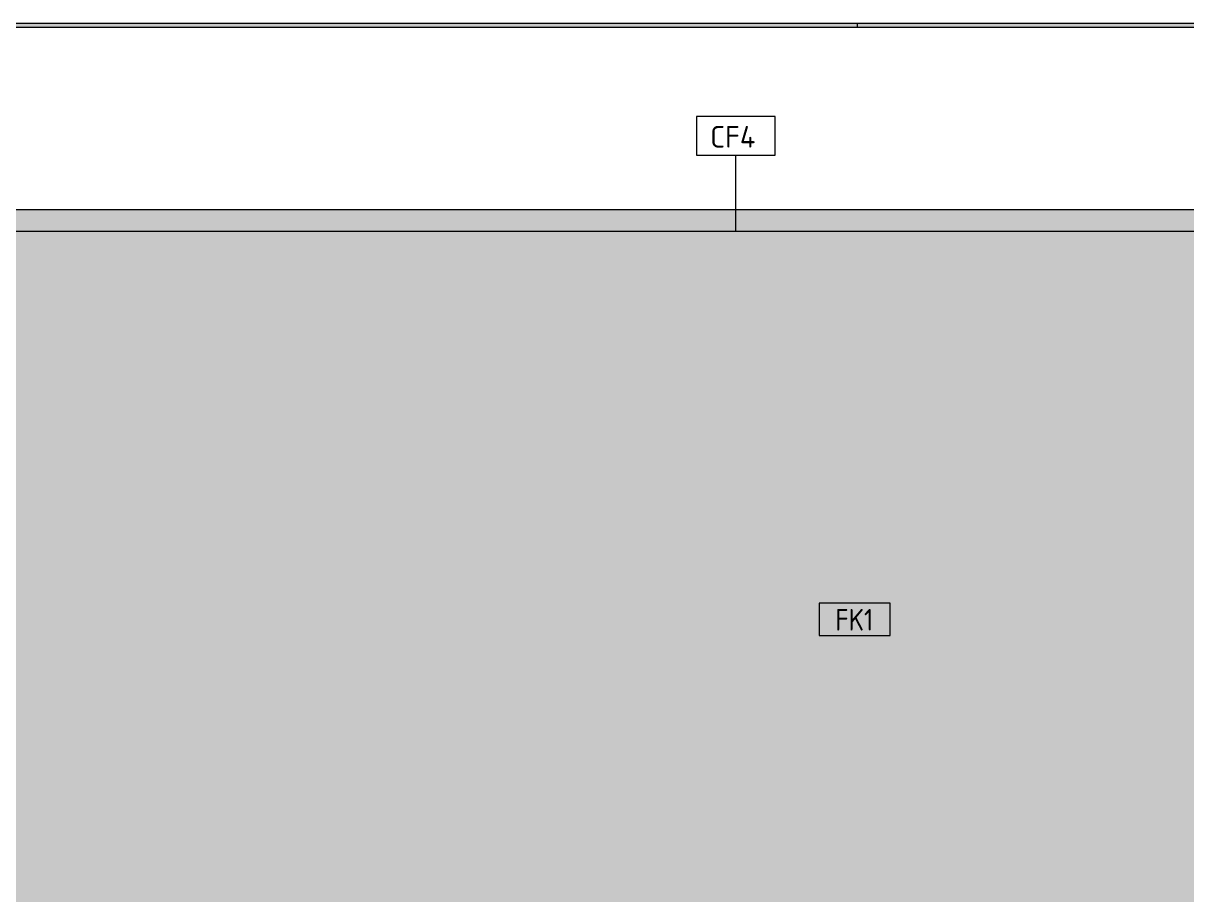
# Model space of a CAD drawing. Header units: millimetres. Extents: x 97900 to 162318, y -1987 to 22028.
# Drawn here: x 148086 to 150768, y 10271 to 12280 of the extents above; entities that cross this region are included whole.
import ezdxf

# ---------------------------------------------------------------- set-up
doc = ezdxf.new("R2010")
doc.units = ezdxf.units.MM
for name, color, linetype, lineweight in [('A-CLNG', 7, 'Continuous', 9), ('A-CLNG-IDEN', 7, 'Continuous', 9), ('A-FLOR', 7, 'Continuous', 9), ('A-WALL-IDEN', 7, 'Continuous', 9), ('A-WALL-PATT', 7, 'Continuous', 9), ('I-WALL', 7, 'Continuous', 9)]:
    doc.layers.add(name, color=color, linetype=linetype, lineweight=lineweight)
doc.styles.add('GOST Common_5', font='GOST_Common.ttf', dxfattribs={"height": 50})
doc.styles.add('GOST Common_6', font='GOST_Common.ttf', dxfattribs={"width": 0.9, "height": 50})

# ---------------------------------------------------------------- blocks, each defined once
blk = doc.blocks.new('М_потолков - Марка_ Имя типа-25382930-Развертка 3_35-3')
at = {"layer": 'A-CLNG-IDEN'}
for p, q in [((17340.6, 12065.5), (17159.4, 12065.5)), ((17159.4, 12065.5), (17159.4, 11976.1)), ((17340.6, 11976.1), (17340.6, 12065.5)), ((17159.4, 11976.1), (17340.6, 11976.1))]:
    blk.add_line(p, q, dxfattribs=at)
blk = doc.blocks.new('М_стена_0001 - Типоразмер_без рамки-25382661-Развертка 3_35-3')
at = {"layer": 'A-WALL-IDEN'}
for p, q in [((17605.9, 10943.7), (17442.7, 10943.7)), ((17442.7, 10943.7), (17442.7, 10868.7)), ((17605.9, 10868.7), (17605.9, 10943.7)), ((17442.7, 10868.7), (17605.9, 10868.7))]:
    blk.add_line(p, q, dxfattribs=at)

msp = doc.modelspace()

# ---------------------------------------------------------------- hatches: boundary and pattern name
at = {"layer": 'A-WALL-PATT'}
h = msp.add_hatch(color=256, dxfattribs=at)
h.paths.add_polyline_path([(146414.5, 8450), (146463.8, 8450), (146463.8, 10300), (148063.8, 10300), (148063.8, 8450), (148107.5, 8450), (148107.5, 9050), (148859.4, 9050), (148859.4, 10200), (150659.4, 10200), (150659.4, 9050), (151027.5, 9050), (151027.5, 8450), (151121.3, 8450), (151121.3, 9800), (152121.3, 9800), (152121.3, 8450), (152357.5, 8450), (152357.5, 9050), (153248.1, 9050), (153248.1, 9170), (153264.1, 9170), (153264.1, 8920), (153557.8, 8920), (153557.8, 9150), (153267.8, 9150), (153267.8, 9200), (153607.5, 9200), (153607.5, 9204), (153248.1, 9204), (153248.1, 9220), (153607.5, 9220), (153607.5, 11800), (153357.5, 11800), (153357.5, 11850), (146398.5, 11850), (146398.5, 11800), (146399.5, 11800), (146399.5, 8450)])
h.paths.add_polyline_path([(153263.8, 8450), (153267.8, 8450), (153267.8, 8530), (153328.5, 8530), (153328.5, 8830), (153346.5, 8830), (153346.5, 8812.5), (153392.5, 8812.5), (153392.7, 8830), (153410.5, 8830), (153410.5, 8812.5), (153474.5, 8812.5), (153474.5, 8830), (153492.5, 8830), (153492.5, 8530), (153557.8, 8530), (153557.8, 8900.8), (153264.1, 8900.8), (153263.8, 8500), (153257.5, 8500), (153257.5, 8450)])
h.paths.add_polyline_path([(151141.3, 8450), (152101.3, 8450), (152101.3, 9760), (151141.3, 9760), (151141.3, 9365.9)])
h.paths.add_polyline_path([(153346.5, 8530), (153392.5, 8530), (153392.5, 8547.5), (153346.5, 8547.5), (153346.5, 8540.1)])
h.paths.add_polyline_path([(153410.5, 8530), (153474.5, 8530), (153474.5, 8547.5), (153410.5, 8547.5), (153410.5, 8546.2)])
h.paths.add_polyline_path([(153442.5, 8562.5), (153451.7, 8562.5), (153474.5, 8562.5), (153474.5, 8797.5), (153410.5, 8797.5), (153410.5, 8562.5), (153441.1, 8562.5)])
h.paths.add_polyline_path([(153392.5, 8562.5), (153392.5, 8797.5), (153346.5, 8797.5), (153346.5, 8562.5), (153363.2, 8562.5)])
h.paths.add_polyline_path([(151292, 9559), (151226.5, 9559), (151226.5, 9641), (151308.5, 9641), (151308.5, 9559)])
h.paths.add_polyline_path([(151277, 9597.5), (151278.3, 9597.8), (151279.2, 9598.7), (151279.5, 9600), (151279.2, 9601.2), (151278.3, 9602.2), (151277, 9602.5), (151275.8, 9602.2), (151274.9, 9601.2), (151274.5, 9600), (151274.9, 9598.7), (151275.8, 9597.8), (151276.4, 9597.6)])
h.paths.add_polyline_path([(151258, 9597.5), (151259.3, 9597.8), (151260.2, 9598.7), (151260.5, 9600), (151260.2, 9601.2), (151259.3, 9602.2), (151258, 9602.5), (151256.8, 9602.2), (151255.9, 9601.2), (151255.5, 9600), (151255.9, 9598.7), (151256.8, 9597.8), (151257.4, 9597.6)])
at = {"layer": 'I-WALL'}
msp.add_hatch(color=256, dxfattribs=at).paths.add_polyline_path([(149910.2, 12270), (150008.5, 12270), (150008.5, 12280), (146378.5, 12280), (146378.5, 12270), (149853.5, 12270)])
h = msp.add_hatch(color=256, dxfattribs=at)
h.paths.add_polyline_path([(153313.5, 8394.4), (153608.5, 8394.4), (153608.5, 8395), (153233.5, 8395), (153233.5, 8394.4), (153257.5, 8394.4)])
h.paths.add_polyline_path([(151151.2, 12270), (153628.5, 12270), (153628.5, 12280), (150008.5, 12280), (150008.5, 12270), (151033.2, 12270)])

# ---------------------------------------------------------------- linework, layer by layer
at = {"layer": 'A-CLNG'}
msp.add_line((153357.5, 11800), (146099.5, 11800), dxfattribs=at)
at = {"layer": 'A-CLNG-IDEN'}
msp.add_line((149728.5, 11800), (149728.5, 11976.1), dxfattribs=at)
at = {"layer": 'A-FLOR'}
msp.add_line((146078.3, 12280), (153628.6, 12280), dxfattribs=at)
at = {"layer": 'I-WALL'}
for p, q in [((153608.5, 12270), (146098.5, 12270)), ((150008.5, 12280), (150008.5, 12270)), ((153357.5, 11850), (146099.5, 11850))]:
    msp.add_line(p, q, dxfattribs=at)

# ---------------------------------------------------------------- block references
at = {"layer": 'A-CLNG-IDEN'}
msp.add_blockref('М_потолков - Марка_ Имя типа-25382930-Развертка 3_35-3', (132478.5, 0), dxfattribs=at)
at = {"layer": 'A-WALL-IDEN'}
msp.add_blockref('М_стена_0001 - Типоразмер_без рамки-25382661-Развертка 3_35-3', (132478.5, 0), dxfattribs=at)

# ---------------------------------------------------------------- texts
at = {"layer": 'A-CLNG-IDEN', "insert": (149669.6, 12043.4), "char_height": 50, "width": 138.291, "attachment_point": 1, "style": 'GOST Common_5'}
msp.add_mtext('CF4', dxfattribs=at)
at = {"layer": 'A-WALL-IDEN', "insert": (149958, 10930.1), "char_height": 50, "width": 111.835, "attachment_point": 1, "style": 'GOST Common_6'}
msp.add_mtext('FK1', dxfattribs=at)

doc.saveas('drawing.dxf')
